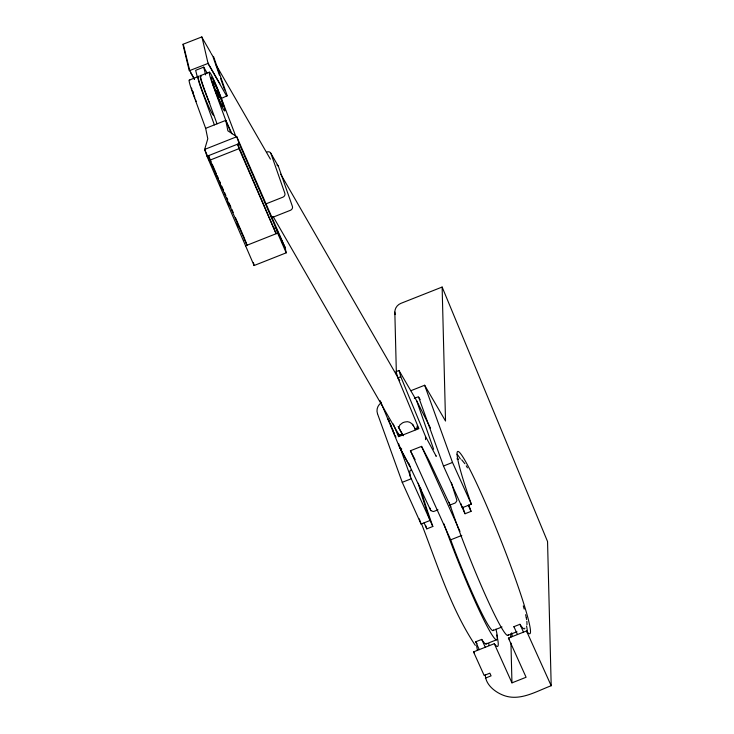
<?xml version="1.0" encoding="UTF-8"?>
<svg xmlns="http://www.w3.org/2000/svg" width="734" height="734" viewBox="0 0 734 734"><rect width="100%" height="100%" fill="white"/><g stroke="black" fill="none" stroke-linecap="round" stroke-linejoin="round"><path stroke-width="1.1" d="M227.191 95.741L220.732 98.76M527.003 624.772L526.865 621.313M425.564 439.675L425.481 436.381L400.764 376.716L399.002 370.505L396.085 371.652L397.856 377.863L418.894 428.647L398.534 436.702L393.277 424.004M182.876 44.26L189.289 70.849M219.879 83.768L208.988 65.042M189.583 70.611L208.63 63.207M194.528 79.272L189.73 70.547L183.252 44.168L201.639 37.003M207.135 73.07L203.722 67.143L195.657 70.326L197.308 76.997M189.262 80.107L197.987 76.648M200.639 75.602L209.364 72.152M235.935 136.735L220.062 94.97A20.772 1.596 68.4 0 0 213.732 79.685L213.007 78.153A20.772 1.596 68.4 0 0 213.209 86.006L225.76 120.385L227.889 130.835L236.779 136.717L285.122 247.652L286.223 252.826L254.083 265.534L206.997 156.269L204.648 149.424L207.786 138.79L205.658 128.34L225.76 120.385L232.036 133.836M206.997 156.269L239.137 143.561L236.779 136.717L204.648 149.424L209.658 160.939M243.587 240.403L245.092 239.807L246.991 245.248L209.887 160.177L239.009 148.653L237.632 144.158L276.122 233.733L239.009 148.653M274.213 228.283L275.718 227.687L239.137 143.561M245.486 245.844L277.626 233.137L275.718 227.687M485.266 674.711C485.468 684.602 494.899 692.061 503.506 695.346C519.947 701.603 536.315 691.254 551.197 685.74L547.546 541.536L442.134 287.049L400.911 303.353A9.735 9.505 -1.5 0 0 395.131 314.556M397.856 377.863L400.764 376.716M410.912 390.681L424.656 385.249L445.529 421.041L442.134 287.049M414.325 398.369L418.481 396.727L443.474 466.026L465.026 513.745L471.044 511.369L468.815 505.029M493.487 629.946A81.529 6.257 68.4 0 1 490.312 628.276L488.367 625.368A81.529 6.257 68.4 0 1 456.465 555.042L454.942 551.124A75.198 5.771 68.4 0 1 453.832 548.206L450.685 539.829L410.416 450.768L421.555 446.373L429.335 461.2L450.887 506.928M377.487 413.673L402.25 482.33L411.279 478.761L432.821 526.48L426.803 528.865L424.087 522.837M443.474 466.026L452.502 462.457L471.329 504.157L462.301 507.726L460.879 503.634M437.987 509.8L434.381 511.231A3.817 3.083 -27.7 0 1 433.17 511.525L430.794 510.589L410.178 466.934M508.323 634.69A91.447 7.019 68.4 0 1 503.726 631.35L502.579 629.561A91.447 7.019 68.4 0 1 456.823 524.37L450.025 505.038L454.539 503.258A3.817 3.083 -27.7 0 0 455.64 502.643L456.933 500.56L456.071 497.634A91.447 7.019 68.4 0 1 451.483 482.889M402.25 482.33L421.077 524.03L430.106 520.461L426.647 510.405A97.943 7.523 68.4 0 1 418.307 483.229M450.685 539.829L461.814 535.425M492.89 630.579L502.001 626.974M479.247 649.645L475.705 641.782L481.724 639.406L482.064 639.938A91.447 7.019 68.4 0 0 486.651 643.278M517.461 634.525L513.919 626.671L519.938 624.295L520.278 624.827A91.447 7.019 68.4 0 0 524.874 628.166M485.991 643.975L496.523 639.809M507.653 635.405L516.965 631.726M485.358 678.124L491.074 675.867L489.862 673.188L484.146 675.445L473.531 651.902L494.294 643.69A97.943 7.523 68.4 0 0 496.78 635.011M494.294 643.69L511.956 682.859L526.094 677.262L508.433 638.103L526.489 630.956A97.943 7.523 68.4 0 0 513.69 574.016A97.943 7.523 68.4 0 0 465.209 460.824A97.943 7.523 68.4 0 0 467.87 494.101L471.329 504.157M190.455 72.382L194.363 79.318M213.631 115.385L212.823 114.605A21.093 1.624 68.4 0 1 202.437 91.218A21.093 1.624 68.4 0 1 198.657 76.474M201.905 36.737L208.025 63.307L226.834 96.356M401.737 449.089L399.305 446.731L380.221 400.672M461.677 459.805L464.916 463.741M475.302 645.379C450.841 608.514 437.547 565.134 421.646 524.076M513.919 626.671L514.259 627.203M475.705 641.782L476.045 642.314A91.447 7.019 68.4 0 0 477.082 643.782M218.842 97.31L218.337 96.337M466.246 465.815L467.466 467.861M419.041 397.69L420.169 399.626M399.002 370.505L416.655 400.773L430.482 428.078M436.024 455.906L436.253 456.337L425.481 436.381M282.278 242.743L285.122 247.652L276.92 230.063M270.782 153.186L278.342 166.297M202.134 37.709L210.704 52.573M211.098 53.408L212.998 56.536M280.746 174.206L399.736 380.634M216.172 65.087L270.406 159.177M412.554 424.243L413.609 426.078M414.664 427.904L415.719 429.739M415.095 429.399C413.82 424.94 410.104 420.463 405.085 421.977A4.927 2.266 -19.3 0 0 402.544 422.876L399.883 424.94L398.755 427.711L402.26 434.473M398.14 426.573L403.416 435.73M273.14 216.548L398.149 433.409L398.947 435.785L401.562 434.721A3.248 2.872 -30 0 1 398.149 433.409M389.589 421.729L388.011 418.83L389.185 421.665M389.708 422.628L390.763 424.564M391.617 426.922L390.561 424.995L393.323 430.73M394.296 433.381L393.24 431.445L394.415 434.28M394.938 435.253L395.993 437.18M399.489 447.116L409.994 466.631L408.829 463.457M399.305 446.731L409.875 466.347M410.416 450.768L415.086 459.668M526.489 630.956L551.197 685.74M468.32 505.341L471.044 511.369M519.938 624.295L523.48 632.148M421.555 446.373L459.998 531.407M481.724 639.406L485.266 647.26M430.794 510.589L429.895 507.983M218.071 95.759L217.659 94.787M277.626 233.137L286.223 252.826M211.245 161.985L208.502 155.681L209.887 160.177M212.163 164.095L216.273 173.554M217.191 175.655L218.567 178.812M219.475 180.913L220.393 183.023M221.769 186.17L223.595 190.381M224.512 192.482L225.879 195.639M226.797 197.74L227.714 199.841M229.081 202.997L230.907 207.208M231.825 209.309L233.201 212.465M235.486 217.723L244.633 238.752M210.575 163.031L211.942 166.168M215.135 173.499L216.044 175.591M220.154 185.014L221.521 188.152M227.448 201.758L228.815 204.896M237.027 223.732L238.394 226.87M225.76 120.385L230.623 131.872M217.521 94.438L216.879 92.75M217.035 123.844L204.483 89.456A20.772 1.596 68.4 0 1 201.116 75.914M214.383 124.89L201.832 90.502A20.772 1.596 68.4 0 1 198.464 76.96M205.658 128.34L193.106 93.952A20.772 1.596 68.4 0 1 189.739 80.419M424.656 385.249L452.502 462.457M443.868 523.737L445.685 528.774A91.447 7.019 68.4 0 0 491.441 633.965L492.597 635.754A91.447 7.019 68.4 0 0 495.955 629.121M398.59 443.575L411.279 478.761M465.026 513.745L462.466 506.46M432.821 526.48L428.362 513.626A91.447 7.019 68.4 0 1 420.325 487.266M425.573 525.388L426.803 528.865M416.655 400.773L433.62 449.245M213.548 56.573L227.136 95.42M213.108 57.105L219.411 75.143M220.53 78.318L224.613 89.988M419.298 518.92L421.077 524.03M216.686 92.154L216.42 90.86L219.026 97.255M523.296 605.917L524.186 609.11M203.722 67.143L205.648 74.923M525.608 614.688L526.131 617.065M253.423 262.433L254.083 265.534M526.205 617.441L526.599 619.533M510.717 633.91L510.8 637.323M510.947 643.021L511.956 682.859M394.828 312.088L396.406 374.753M209.731 103.439A21.093 1.624 68.4 0 1 201.648 82.245A21.093 1.624 68.4 0 1 201.07 76.143M193.501 92.594A13.304 1.018 68.4 0 1 193.281 91.805M196.226 101.549A18.176 1.395 68.4 0 1 195.547 99.787M194.895 98.044A18.176 1.395 68.4 0 1 193.152 93.163M192.675 91.704A18.176 1.395 68.4 0 1 192.244 90.365M191.886 89.144A18.176 1.395 68.4 0 1 191.583 88.071M450.025 505.038A91.447 7.019 68.4 0 1 449.125 502.359M265.433 203.85A3.248 2.872 -30 0 0 266.653 203.602L282.792 197.217A3.248 2.872 -30 0 0 284.856 193.308L270.938 153.534A3.248 2.872 -30 0 0 266.974 152.002M271.13 216.383A3.248 2.872 -30 0 0 274.213 216.713L290.352 210.328A3.248 2.872 -30 0 0 292.407 206.419L278.489 166.646A3.248 2.872 -30 0 0 277.902 165.691M276.938 165.067A3.248 2.872 -30 0 1 277.617 165.444M457.053 454.227A97.943 7.523 68.4 0 1 460.374 458.943M526.553 626.084A97.943 7.523 68.4 0 1 527.434 633.231M456.906 458.915A91.447 7.019 68.4 0 1 458.502 459.346M410.297 476.715A97.943 7.523 68.4 0 1 411.269 470.329M488.771 643.498A97.943 7.523 68.4 0 1 489.064 645.452M377.496 413.664A9.753 9.047 -32.5 0 1 381.194 402.764M474.503 653.132A97.943 7.523 68.4 0 1 473.531 651.902M476.595 645.837A97.943 7.523 68.4 0 1 477.329 650.095M509.414 639.323A97.943 7.523 68.4 0 1 508.433 638.103M511.662 632.836A97.943 7.523 68.4 0 1 512.231 636.295M216.686 90.75L219.338 97.374L216.686 90.75M418.105 428.206L415.472 429.216A3.248 2.872 -30 0 0 417.251 425.858L418.105 428.206M214.53 87.585A13.304 1.018 68.4 0 0 222.842 106.439A13.304 1.018 68.4 0 0 216.668 88.172A13.304 1.018 68.4 0 0 214.53 87.585M213.255 85.208A18.176 1.395 68.4 0 0 224.613 110.962A18.176 1.395 68.4 0 0 216.172 86.016A18.176 1.395 68.4 0 0 213.255 85.208"/></g></svg>
